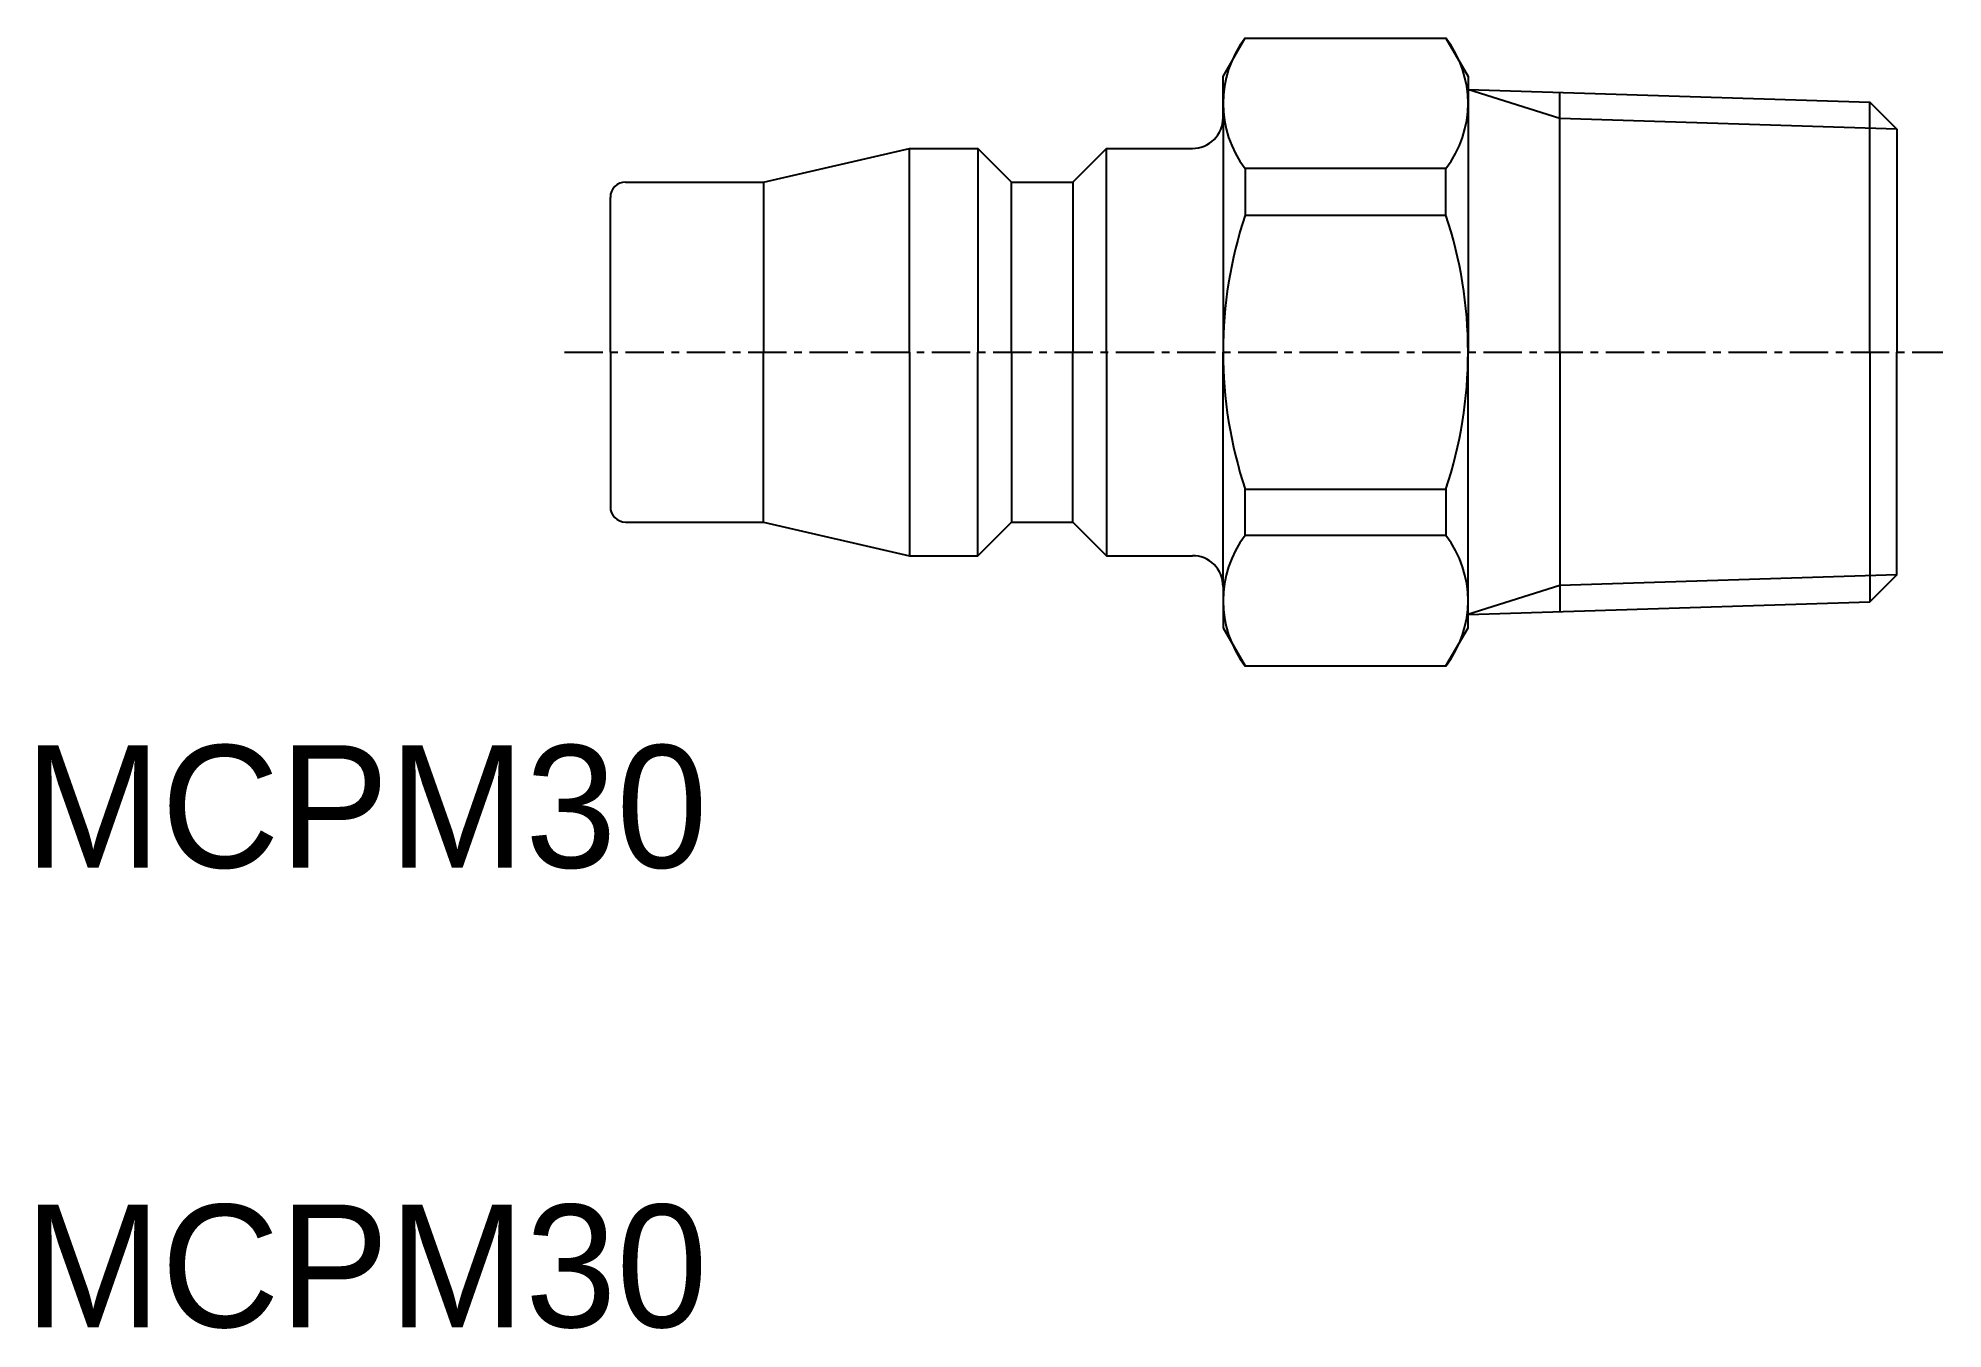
# Model space of a CAD drawing. Extents: x 81.5 to 143.7, y 33.2 to 75.4.
import ezdxf

# ---------------------------------------------------------------- set-up
doc = ezdxf.new("R2010")
doc.units = 0
doc.linetypes.add('CENTER', pattern=[2, 1.25, -0.25, 0.25, -0.25])
doc.layers.get('0').update_dxf_attribs({"linetype": 'CONTINUOUS'})
doc.layers.add('CENTER', color=1, linetype='CENTER')

msp = doc.modelspace()

# ---------------------------------------------------------------- linework, layer by layer
at = {"color": 7, "linetype": 'CONTINUOUS'}
for p, q in [((128.15, 73.677), (128.15, 65.107)), ((131.15, 65.107), (131.15, 73.583)), ((141.267, 65.107), (141.267, 73.267)), ((120.15, 72.719), (120.15, 65.107)), ((109.915, 65.107), (109.915, 71.757)), ((112.15, 71.757), (112.15, 65.107)), ((116.35, 65.107), (116.35, 71.757)), ((105.15, 70.657), (105.15, 65.107)), ((113.25, 65.107), (113.25, 70.657)), ((115.25, 70.657), (115.25, 65.107)), ((100.15, 65.107), (100.15, 70.157)), ((100.15, 65.107), (100.15, 60.057)), ((105.15, 59.557), (105.15, 65.107)), ((109.915, 65.107), (109.915, 58.457)), ((112.15, 58.457), (112.15, 65.107)), ((113.25, 65.107), (113.25, 59.557)), ((115.25, 59.557), (115.25, 65.107)), ((116.35, 65.107), (116.35, 58.457)), ((120.15, 57.495), (120.15, 65.107)), ((128.15, 56.537), (128.15, 65.107)), ((131.15, 65.107), (131.15, 56.631)), ((141.267, 65.107), (141.267, 56.947))]:
    msp.add_line(p, q, dxfattribs=at)
for points in [[(120.15, 72.757), (120.15, 74.107), (120.872, 75.357), (127.429, 75.357), (128.15, 74.107), (128.15, 73.677), (141.267, 73.267), (142.15, 72.383), (142.15, 65.107)], [(100.65, 70.657), (105.15, 70.657), (109.915, 71.757), (112.15, 71.757), (113.25, 70.657), (115.25, 70.657), (116.35, 71.757), (119.15, 71.757)], [(120.872, 69.579), (127.429, 69.579), (127.429, 71.098)], [(127.429, 71.098), (120.872, 71.098), (120.872, 69.579)], [(120.15, 57.457), (120.15, 56.107), (120.872, 54.857), (127.429, 54.857), (128.15, 56.107), (128.15, 56.537), (141.267, 56.947), (142.15, 57.83), (142.15, 65.107)], [(127.429, 59.116), (120.872, 59.116), (120.872, 60.635)], [(120.872, 60.635), (127.429, 60.635), (127.429, 59.116)], [(100.65, 59.557), (105.15, 59.557), (109.915, 58.457), (112.15, 58.457), (113.25, 59.557), (115.25, 59.557), (116.35, 58.457), (119.15, 58.457)]]:
    msp.add_lwpolyline(points, dxfattribs=at)
at = {"color": 3, "linetype": 'CONTINUOUS'}
for points in [[(142.15, 72.383), (131.15, 72.727), (128.139, 73.677)], [(142.15, 57.83), (131.15, 57.487), (128.139, 56.536)]]:
    msp.add_lwpolyline(points, dxfattribs=at)
at = {"color": 7, "linetype": 'CONTINUOUS'}
for centre, radius, start, end in [((123.653, 73.227), 3.502, 142.55553, 217.44447), ((124.648, 73.227), 3.502, 322.55553, 37.44447), ((119.159, 72.749), 0.992, 269.51405, 0.48523), ((100.65, 70.157), 0.5, 90, 180), ((134.368, 65.107), 14.217, 161.66592, 180), ((113.933, 65.107), 14.217, 0, 18.33407), ((134.368, 65.107), 14.217, 180, 198.33408), ((113.933, 65.107), 14.217, 341.66593, 0), ((100.65, 60.057), 0.5, 180, 270), ((123.653, 56.986), 3.502, 142.55553, 217.44447), ((124.648, 56.986), 3.502, 322.55553, 37.44447), ((119.159, 57.465), 0.992, 359.51477, 90.48595)]:
    msp.add_arc(centre, radius, start, end, dxfattribs=at)
at = {"layer": 'CENTER', "color": 1, "linetype": 'CENTER'}
msp.add_line((98.65, 65.107), (143.65, 65.107), dxfattribs=at)

# ---------------------------------------------------------------- texts
at = {"color": 7, "linetype": 'CONTINUOUS'}
for p in [(81.031, 48.271), (81.031, 33.271)]:
    msp.add_text('MCPM30', height=4, dxfattribs=at).set_placement(p)

doc.saveas('drawing.dxf')
